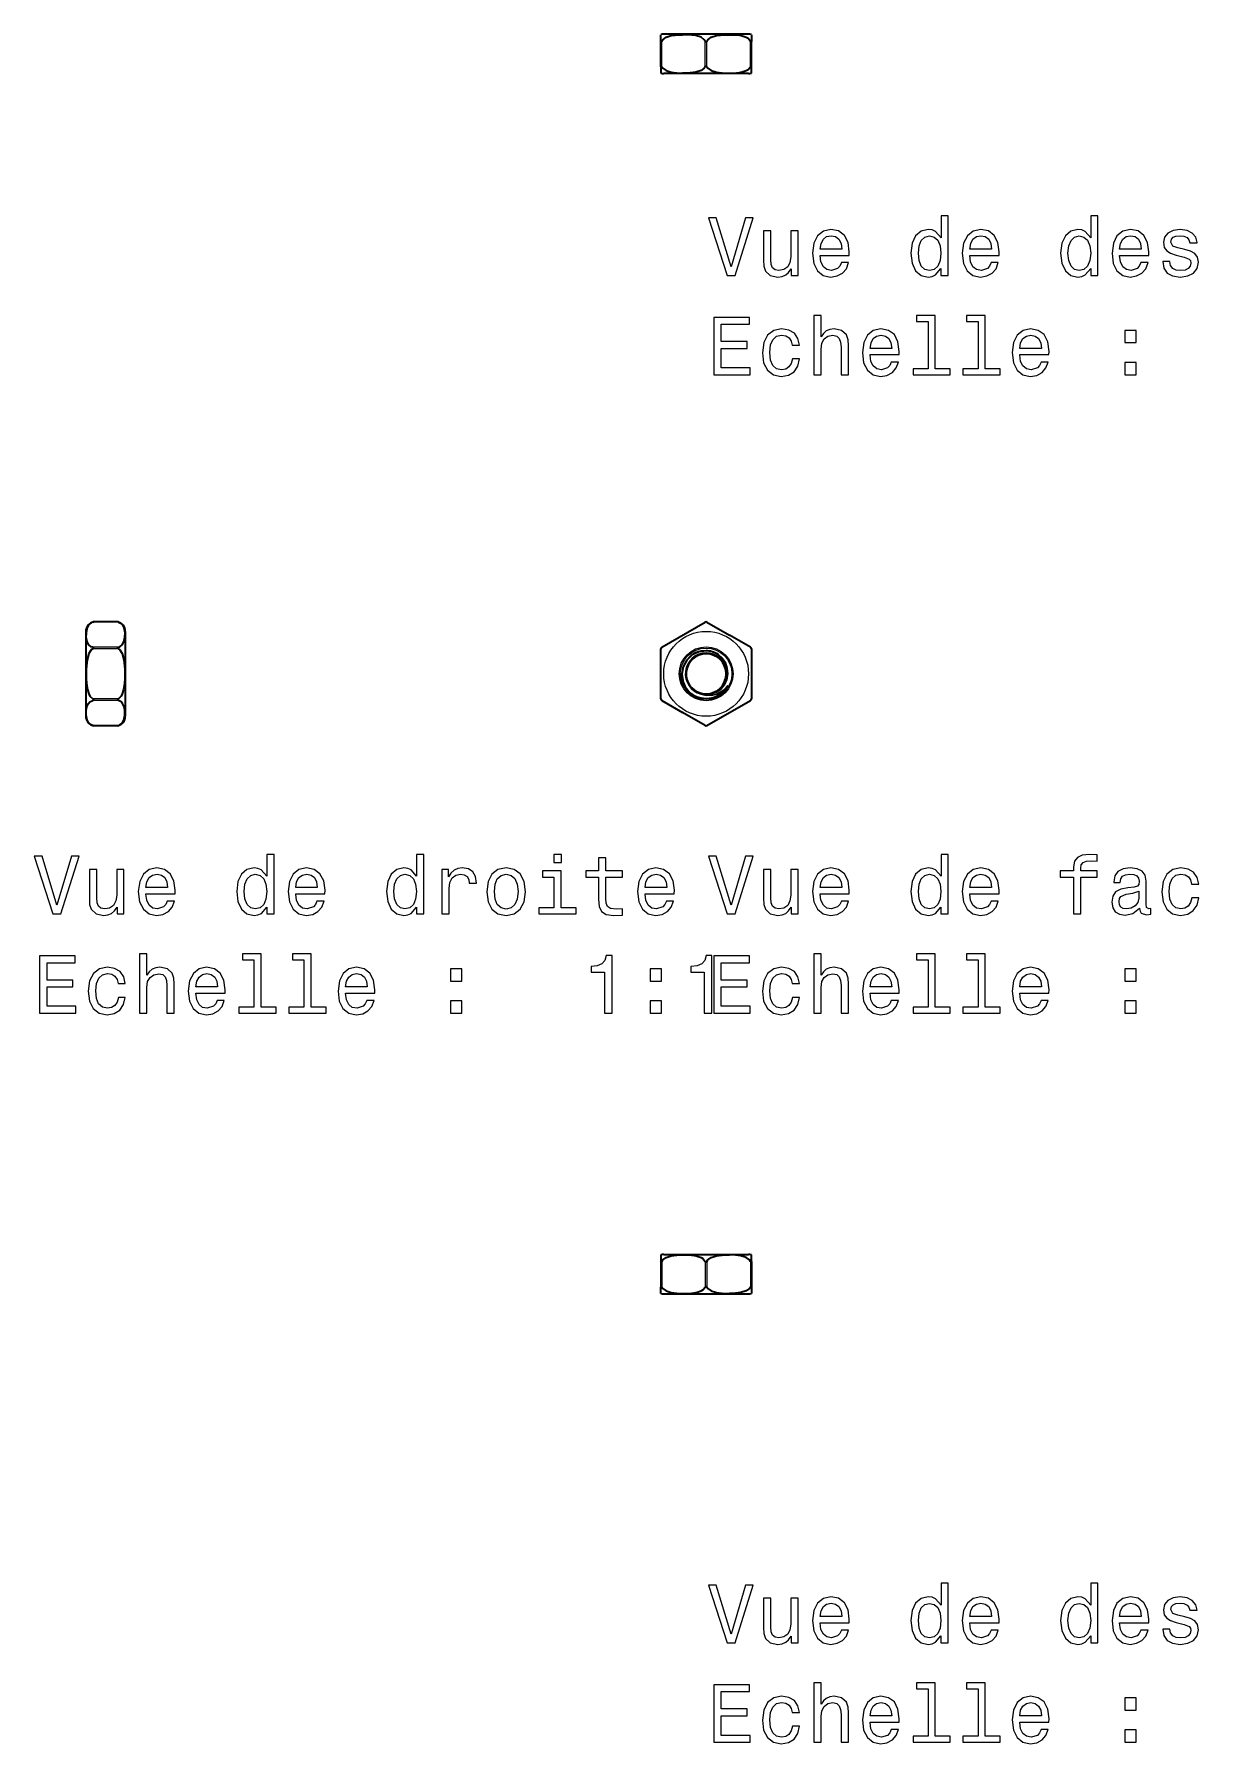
# Model space of a CAD drawing. Extents: x 554 to 708, y 355 to 461.
# Drawn here: x 553.6 to 624.5, y 355.4 to 459.4 of the extents above; entities that cross this region are included whole.
import ezdxf

# ---------------------------------------------------------------- set-up
doc = ezdxf.new("R2010")
doc.units = 0

msp = doc.modelspace()

# ---------------------------------------------------------------- linework, layer by layer
at = {"color": 7, "lineweight": 35, "ltscale": 0.009785}
for p, q in [((591.75, 459), (591.75, 459.39)), ((597.25, 459.39), (597.25, 459)), ((591.75, 457.44), (591.75, 457.05)), ((597.25, 457.05), (597.25, 457.44)), ((591.75, 385.14), (591.75, 384.75)), ((597.25, 384.75), (597.25, 385.14)), ((591.75, 382.8), (591.75, 383.19)), ((597.25, 383.19), (597.25, 382.8))]:
    msp.add_line(p, q, dxfattribs=at)
at = {"color": 7, "lineweight": 35, "ltscale": 0.039132}
for p, q in [((591.75, 457.44), (591.75, 459)), ((597.25, 457.44), (597.25, 459)), ((591.75, 384.75), (591.75, 383.19)), ((597.25, 384.75), (597.25, 383.19))]:
    msp.add_line(p, q, dxfattribs=at)
at = {"color": 7, "lineweight": 13, "ltscale": 0.039132}
for p, q in [((591.8, 457.44), (591.8, 459)), ((594.45, 457.44), (594.45, 459)), ((594.55, 457.44), (594.55, 459)), ((597.2, 457.44), (597.2, 459)), ((591.8, 384.75), (591.8, 383.19)), ((594.45, 384.75), (594.45, 383.19)), ((594.55, 384.75), (594.55, 383.19)), ((597.2, 384.75), (597.2, 383.19))]:
    msp.add_line(p, q, dxfattribs=at)
at = {"color": 7, "lineweight": 35, "ltscale": 0.030887}
for p, q in [((593.16, 459.42), (591.92, 459.42)), ((593.16, 457.02), (591.92, 457.02)), ((595.84, 385.17), (597.08, 385.17)), ((595.84, 382.77), (597.08, 382.77))]:
    msp.add_line(p, q, dxfattribs=at)
at = {"color": 7, "lineweight": 35, "ltscale": 0.097885}
for p, q in [((597.08, 459.42), (593.16, 459.42)), ((597.08, 457.02), (593.16, 457.02)), ((591.92, 385.17), (595.84, 385.17)), ((591.92, 382.77), (595.84, 382.77))]:
    msp.add_line(p, q, dxfattribs=at)
at = {"color": 7, "lineweight": 35, "ltscale": 0.001228}
for p, q in [((557.19, 423.65), (557.23, 423.66)), ((557.23, 417.34), (557.19, 417.35))]:
    msp.add_line(p, q, dxfattribs=at)
at = {"color": 7, "lineweight": 13, "ltscale": 0.039131}
for p, q in [((558.75, 423.65), (557.19, 423.65)), ((558.75, 422.12), (557.19, 422.12)), ((558.75, 422.03), (557.19, 422.03)), ((558.75, 418.97), (557.19, 418.97)), ((558.75, 418.88), (557.19, 418.88)), ((558.75, 417.35), (557.19, 417.35))]:
    msp.add_line(p, q, dxfattribs=at)
at = {"color": 7, "lineweight": 35, "ltscale": 0.036768}
for p, q in [((558.71, 423.66), (557.23, 423.66)), ((558.71, 417.34), (557.23, 417.34))]:
    msp.add_line(p, q, dxfattribs=at)
at = {"color": 7, "lineweight": 35, "ltscale": 0.001229}
for p, q in [((558.75, 423.65), (558.71, 423.66)), ((558.71, 417.34), (558.75, 417.35))]:
    msp.add_line(p, q, dxfattribs=at)
at = {"color": 7, "lineweight": 35, "ltscale": 0.076499}
for p, q in [((591.8, 422.12), (594.45, 423.65)), ((594.55, 417.35), (597.2, 418.88))]:
    msp.add_line(p, q, dxfattribs=at)
at = {"color": 7, "lineweight": 35, "ltscale": 0.039872}
for p, q in [((594.55, 423.65), (595.93, 422.85)), ((594.45, 417.35), (593.07, 418.15))]:
    msp.add_line(p, q, dxfattribs=at)
at = {"color": 7, "lineweight": 35, "ltscale": 0.009402}
for p, q in [((556.77, 423.08), (556.77, 422.7)), ((559.17, 423.08), (559.17, 422.7))]:
    msp.add_line(p, q, dxfattribs=at)
at = {"color": 7, "lineweight": 35, "ltscale": 0.11937}
for p, q in [((556.77, 422.7), (556.77, 417.92)), ((559.17, 422.7), (559.17, 417.92))]:
    msp.add_line(p, q, dxfattribs=at)
at = {"color": 7, "lineweight": 35, "ltscale": 0.036627}
for p, q in [((597.2, 422.12), (595.93, 422.85)), ((591.8, 418.88), (593.07, 418.15))]:
    msp.add_line(p, q, dxfattribs=at)
at = {"color": 7, "lineweight": 35, "ltscale": 0.076498}
for p, q in [((591.75, 418.97), (591.75, 422.03)), ((597.25, 422.03), (597.25, 418.97))]:
    msp.add_line(p, q, dxfattribs=at)
at = {"color": 7, "lineweight": 35, "ltscale": 0.000250245}
for p, q in [((594.5, 421.72), (594.49, 421.72)), ((594.5, 421.72), (594.49, 421.72)), ((594.5, 421.72), (594.49, 421.72)), ((594.49, 419.28), (594.5, 419.28))]:
    msp.add_line(p, q, dxfattribs=at)
at = {"color": 7, "lineweight": 13, "ltscale": 0.000735874}
msp.add_line((594.5, 421.89), (594.5, 421.92), dxfattribs=at)
at = {"color": 7, "lineweight": 13, "ltscale": 0.000260926}
msp.add_line((594.5, 421.77), (594.51, 421.77), dxfattribs=at)
at = {"color": 7, "lineweight": 13, "ltscale": 0.00053528}
msp.add_line((594.19, 419.29), (594.18, 419.27), dxfattribs=at)
at = {"color": 7, "lineweight": 13, "ltscale": 0.000736707}
msp.add_line((594.2, 419.32), (594.19, 419.29), dxfattribs=at)
at = {"color": 7, "lineweight": 35, "ltscale": 9.49515e-05}
msp.add_line((594.2, 419.32), (594.2, 419.32), dxfattribs=at)
at = {"color": 7, "lineweight": 13, "ltscale": 0.00030791}
msp.add_line((594.49, 419.28), (594.49, 419.27), dxfattribs=at)
at = {"color": 7, "lineweight": 35, "ltscale": 0.001909}
msp.add_line((595.78, 419.72), (595.82, 419.78), dxfattribs=at)
at = {"color": 7, "lineweight": 35}
for points in [[(591.75, 459), (591.76, 458.96), (591.77, 458.96), (591.8, 459)], [(591.8, 459), (591.86, 459.08), (592.06, 459.23), (592.38, 459.34), (592.88, 459.39), (593.07, 459.39)], [(594.45, 459), (594.39, 459.08), (594.19, 459.23), (593.87, 459.34), (593.37, 459.39), (593.07, 459.39)], [(594.45, 459), (594.5, 458.95), (594.55, 459)], [(594.55, 459), (594.61, 459.08), (594.81, 459.23), (595.13, 459.34), (595.63, 459.39), (596.17, 459.39), (596.52, 459.35), (596.7, 459.32), (596.94, 459.23), (597.05, 459.17), (597.2, 459)], [(597.25, 459), (597.24, 458.96), (597.23, 458.96), (597.2, 459)], [(591.75, 457.44), (591.76, 457.48), (591.77, 457.48), (591.8, 457.44)], [(591.8, 457.44), (591.86, 457.35), (592.06, 457.21), (592.38, 457.1), (592.88, 457.05), (593.07, 457.05)], [(594.45, 457.44), (594.39, 457.35), (594.19, 457.21), (593.87, 457.1), (593.37, 457.05), (593.07, 457.05)], [(594.45, 457.44), (594.5, 457.48), (594.55, 457.44)], [(594.55, 457.44), (594.61, 457.35), (594.81, 457.21), (595.13, 457.1), (595.63, 457.05), (596.17, 457.05), (596.52, 457.09), (596.7, 457.12), (596.94, 457.21), (597.05, 457.27), (597.2, 457.44)], [(597.25, 457.44), (597.24, 457.48), (597.23, 457.48), (597.2, 457.44)], [(557.19, 423.65), (557.1, 423.61), (556.96, 423.5), (556.85, 423.31), (556.8, 423.02), (556.8, 422.85)], [(558.75, 423.65), (558.84, 423.61), (558.98, 423.5), (559.09, 423.31), (559.14, 423.02), (559.14, 422.85)], [(557.19, 422.12), (557.1, 422.15), (556.96, 422.27), (556.85, 422.45), (556.8, 422.74), (556.8, 422.85)], [(558.75, 422.12), (558.84, 422.15), (558.98, 422.27), (559.09, 422.45), (559.14, 422.74), (559.14, 422.85)], [(557.19, 422.03), (557.1, 421.96), (556.96, 421.73), (556.85, 421.36), (556.8, 420.78), (556.8, 420.17), (556.84, 419.76), (556.87, 419.55), (556.96, 419.28), (557.02, 419.15), (557.19, 418.97)], [(557.19, 422.03), (557.22, 422.05), (557.23, 422.09), (557.19, 422.12)], [(558.75, 422.03), (558.72, 422.05), (558.71, 422.09), (558.75, 422.12)], [(558.75, 422.03), (558.84, 421.96), (558.98, 421.73), (559.09, 421.36), (559.14, 420.78), (559.14, 420.17), (559.1, 419.76), (559.07, 419.55), (558.98, 419.28), (558.92, 419.15), (558.75, 418.97)], [(594.5, 421.89), (594.06, 421.84), (593.65, 421.65), (593.32, 421.33), (593.11, 420.93), (593.03, 420.47), (593.1, 420), (593.22, 419.71)], [(594.5, 419.27), (594.92, 419.32), (595.3, 419.52), (595.6, 419.83), (595.78, 420.24), (595.81, 420.68), (595.69, 421.12), (595.42, 421.49), (595.21, 421.67)], [(557.19, 417.35), (557.1, 417.39), (556.96, 417.5), (556.85, 417.69), (556.8, 417.98), (556.8, 418.29), (556.84, 418.49), (556.93, 418.7), (557.02, 418.79), (557.19, 418.88)], [(557.19, 418.97), (557.22, 418.95), (557.23, 418.91), (557.19, 418.88)], [(558.75, 418.97), (558.72, 418.95), (558.71, 418.91), (558.75, 418.88)], [(558.75, 417.35), (558.84, 417.39), (558.98, 417.5), (559.09, 417.69), (559.14, 417.98), (559.14, 418.29), (559.1, 418.49), (559.01, 418.7), (558.92, 418.79), (558.75, 418.88)], [(591.8, 384.75), (591.86, 384.84), (592.06, 384.98), (592.38, 385.09), (592.88, 385.14), (593.42, 385.14), (593.77, 385.1), (593.95, 385.07), (594.19, 384.98), (594.3, 384.92), (594.45, 384.75)], [(594.55, 384.75), (594.61, 384.84), (594.81, 384.98), (595.13, 385.09), (595.63, 385.14), (595.93, 385.14)], [(597.2, 384.75), (597.14, 384.84), (596.94, 384.98), (596.62, 385.09), (596.12, 385.14), (595.93, 385.14)], [(591.8, 384.75), (591.77, 384.71), (591.76, 384.71), (591.75, 384.75)], [(594.55, 384.75), (594.5, 384.71), (594.45, 384.75)], [(597.25, 384.75), (597.24, 384.71), (597.23, 384.71), (597.2, 384.75)], [(591.8, 383.19), (591.77, 383.23), (591.76, 383.23), (591.75, 383.19)], [(591.8, 383.19), (591.86, 383.1), (592.06, 382.96), (592.38, 382.85), (592.88, 382.8), (593.42, 382.8), (593.77, 382.84), (593.95, 382.87), (594.19, 382.96), (594.3, 383.02), (594.45, 383.19)], [(594.55, 383.19), (594.5, 383.23), (594.45, 383.19)], [(594.55, 383.19), (594.61, 383.1), (594.81, 382.96), (595.13, 382.85), (595.63, 382.8), (595.93, 382.8)], [(597.2, 383.19), (597.14, 383.1), (596.94, 382.96), (596.62, 382.85), (596.12, 382.8), (595.93, 382.8)], [(597.25, 383.19), (597.24, 383.23), (597.23, 383.23), (597.2, 383.19)]]:
    msp.add_lwpolyline(points, dxfattribs=at)
at = {"color": 7, "lineweight": 13}
for points in [[(608.78, 445.16), (608.78, 444.74), (609.23, 444.74), (609.23, 448.36), (608.79, 448.36), (608.79, 447.03), (608.45, 447.42), (608.24, 447.51), (608.01, 447.54), (607.58, 447.44), (607.24, 447.16), (607.03, 446.71), (606.95, 446.1), (607.03, 445.48), (607.24, 445.03), (607.58, 444.74), (608.01, 444.64), (608.24, 444.68), (608.45, 444.77)], [(617.89, 445.16), (617.89, 444.74), (618.33, 444.74), (618.33, 448.36), (617.9, 448.36), (617.9, 447.03), (617.56, 447.42), (617.35, 447.51), (617.11, 447.54), (616.69, 447.44), (616.35, 447.16), (616.14, 446.71), (616.06, 446.1), (616.14, 445.48), (616.35, 445.03), (616.69, 444.74), (617.11, 444.64), (617.35, 444.68), (617.56, 444.77)], [(596.9, 448.24), (596.02, 445.26), (595.12, 448.24), (594.64, 448.24), (595.77, 444.74), (596.27, 444.74), (597.37, 448.24)], [(600.1, 447.45), (599.65, 447.45), (599.65, 445.88), (599.6, 445.52), (599.46, 445.26), (599.23, 445.1), (598.93, 445.05), (598.7, 445.09), (598.54, 445.21), (598.46, 445.41), (598.44, 445.71), (598.44, 447.45), (597.99, 447.45), (597.99, 445.67), (598.01, 445.31), (598.11, 445.01), (598.4, 444.74), (598.87, 444.64), (599.12, 444.68), (599.34, 444.77), (599.52, 444.92), (599.67, 445.15), (599.67, 444.74), (600.1, 444.74)], [(601.43, 445.96), (603.21, 445.96), (603.21, 446.17), (603.13, 446.75), (602.91, 447.18), (602.56, 447.45), (602.09, 447.54), (601.63, 447.44), (601.28, 447.16), (601.05, 446.7), (600.97, 446.1), (601.05, 445.47), (601.27, 445.02), (601.62, 444.74), (602.07, 444.64), (602.47, 444.71), (602.79, 444.88), (603.03, 445.15), (603.16, 445.52), (602.73, 445.52), (602.63, 445.31), (602.5, 445.16), (602.13, 445.04), (601.84, 445.1), (601.63, 445.27), (601.48, 445.56), (601.43, 445.95)], [(610.54, 445.96), (612.32, 445.96), (612.32, 446.17), (612.24, 446.75), (612.02, 447.18), (611.67, 447.45), (611.2, 447.54), (610.74, 447.44), (610.39, 447.16), (610.16, 446.7), (610.08, 446.1), (610.15, 445.47), (610.38, 445.02), (610.73, 444.74), (611.18, 444.64), (611.58, 444.71), (611.9, 444.88), (612.14, 445.15), (612.27, 445.52), (611.83, 445.52), (611.74, 445.31), (611.61, 445.16), (611.24, 445.04), (610.95, 445.1), (610.73, 445.27), (610.59, 445.56), (610.54, 445.95)], [(619.65, 445.96), (621.43, 445.96), (621.43, 446.17), (621.35, 446.75), (621.13, 447.18), (620.78, 447.45), (620.31, 447.54), (619.85, 447.44), (619.49, 447.16), (619.27, 446.7), (619.19, 446.1), (619.26, 445.47), (619.49, 445.02), (619.84, 444.74), (620.29, 444.64), (620.68, 444.71), (621.01, 444.88), (621.24, 445.15), (621.38, 445.52), (620.94, 445.52), (620.85, 445.31), (620.72, 445.16), (620.35, 445.04), (620.06, 445.1), (619.84, 445.27), (619.7, 445.56), (619.65, 445.95)], [(623.62, 446.32), (623.2, 446.42), (622.88, 446.53), (622.77, 446.77), (622.8, 446.94), (622.91, 447.06), (623.08, 447.13), (623.33, 447.16), (623.56, 447.13), (623.75, 447.04), (623.87, 446.91), (623.92, 446.73), (624.36, 446.73), (624.36, 446.74), (624.28, 447.06), (624.07, 447.32), (623.75, 447.48), (623.33, 447.54), (622.9, 447.48), (622.59, 447.32), (622.39, 447.07), (622.33, 446.76), (622.37, 446.45), (622.52, 446.24), (622.75, 446.09), (623.09, 445.98), (623.58, 445.86), (623.88, 445.74), (623.96, 445.64), (623.99, 445.48), (623.95, 445.3), (623.83, 445.16), (623.63, 445.07), (623.37, 445.04), (623.09, 445.07), (622.89, 445.17), (622.75, 445.34), (622.7, 445.58), (622.27, 445.58), (622.34, 445.18), (622.55, 444.88), (622.87, 444.71), (623.33, 444.64), (623.8, 444.71), (624.15, 444.88), (624.36, 445.17), (624.44, 445.54), (624.38, 445.85), (624.22, 446.07), (623.97, 446.21)], [(601.43, 446.34), (601.49, 446.69), (601.63, 446.94), (601.83, 447.1), (602.11, 447.15), (602.37, 447.1), (602.58, 446.94), (602.71, 446.69), (602.75, 446.34)], [(608.08, 447.14), (608.37, 447.07), (608.6, 446.88), (608.73, 446.55), (608.78, 446.1), (608.73, 445.64), (608.6, 445.31), (608.37, 445.11), (608.08, 445.04), (607.8, 445.11), (607.59, 445.31), (607.45, 445.64), (607.41, 446.1), (607.45, 446.54), (607.59, 446.87), (607.8, 447.07)], [(610.54, 446.34), (610.6, 446.69), (610.73, 446.94), (610.94, 447.1), (611.21, 447.15), (611.48, 447.1), (611.69, 446.94), (611.81, 446.69), (611.86, 446.34)], [(617.19, 447.14), (617.48, 447.07), (617.7, 446.88), (617.84, 446.55), (617.89, 446.1), (617.84, 445.64), (617.7, 445.31), (617.48, 445.11), (617.19, 445.04), (616.91, 445.11), (616.7, 445.31), (616.56, 445.64), (616.51, 446.1), (616.56, 446.54), (616.7, 446.87), (616.91, 447.07)], [(619.65, 446.34), (619.71, 446.69), (619.84, 446.94), (620.05, 447.1), (620.32, 447.15), (620.59, 447.1), (620.8, 446.94), (620.92, 446.69), (620.97, 446.34)], [(594.96, 438.69), (597.18, 438.69), (597.18, 439.12), (595.42, 439.12), (595.42, 440.3), (596.99, 440.3), (596.99, 440.72), (595.42, 440.72), (595.42, 441.77), (597.14, 441.77), (597.14, 442.19), (594.96, 442.19)], [(601.05, 438.69), (601.49, 438.69), (601.49, 440.25), (601.54, 440.61), (601.68, 440.88), (601.91, 441.04), (602.21, 441.1), (602.45, 441.05), (602.6, 440.91), (602.68, 440.68), (602.71, 440.38), (602.71, 438.69), (603.15, 438.69), (603.15, 440.47), (603.13, 440.83), (603.04, 441.13), (602.74, 441.4), (602.28, 441.5), (602.02, 441.46), (601.81, 441.36), (601.63, 441.21), (601.49, 441.01), (601.49, 442.31), (601.05, 442.31)], [(608, 441.94), (608, 439.06), (607.09, 439.06), (607.09, 438.69), (609.35, 438.69), (609.35, 439.06), (608.44, 439.06), (608.44, 442.31), (607.3, 442.31), (607.3, 441.94)], [(611.04, 441.94), (611.04, 439.06), (610.12, 439.06), (610.12, 438.69), (612.39, 438.69), (612.39, 439.06), (611.48, 439.06), (611.48, 442.31), (610.34, 442.31), (610.34, 441.94)], [(599.73, 440.5), (600.17, 440.5), (600.08, 440.91), (599.87, 441.22), (599.53, 441.42), (599.09, 441.5), (598.61, 441.39), (598.24, 441.11), (598.01, 440.65), (597.92, 440.04), (598, 439.43), (598.23, 438.97), (598.59, 438.69), (599.07, 438.6), (599.51, 438.67), (599.85, 438.88), (600.08, 439.22), (600.18, 439.66), (599.76, 439.66), (599.68, 439.38), (599.54, 439.17), (599.34, 439.03), (599.09, 438.99), (598.78, 439.06), (598.56, 439.26), (598.42, 439.59), (598.38, 440.05), (598.42, 440.51), (598.56, 440.83), (598.79, 441.04), (599.09, 441.11), (599.35, 441.06), (599.55, 440.95), (599.68, 440.75)], [(604.47, 439.92), (606.25, 439.92), (606.25, 440.12), (606.17, 440.7), (605.95, 441.14), (605.6, 441.4), (605.13, 441.5), (604.67, 441.39), (604.31, 441.11), (604.09, 440.65), (604.01, 440.05), (604.08, 439.43), (604.31, 438.97), (604.66, 438.69), (605.11, 438.6), (605.5, 438.66), (605.83, 438.83), (606.06, 439.11), (606.2, 439.47), (605.76, 439.47), (605.67, 439.27), (605.54, 439.12), (605.17, 438.99), (604.88, 439.05), (604.66, 439.23), (604.52, 439.51), (604.47, 439.9)], [(604.47, 440.29), (604.53, 440.64), (604.66, 440.9), (604.87, 441.05), (605.14, 441.11), (605.41, 441.05), (605.62, 440.9), (605.74, 440.64), (605.79, 440.29)], [(613.58, 439.92), (615.35, 439.92), (615.36, 440.12), (615.28, 440.7), (615.06, 441.14), (614.7, 441.4), (614.23, 441.5), (613.78, 441.39), (613.42, 441.11), (613.2, 440.65), (613.11, 440.05), (613.19, 439.43), (613.42, 438.97), (613.77, 438.69), (614.22, 438.6), (614.61, 438.66), (614.94, 438.83), (615.17, 439.11), (615.31, 439.47), (614.87, 439.47), (614.78, 439.27), (614.65, 439.12), (614.27, 438.99), (613.99, 439.05), (613.77, 439.23), (613.63, 439.51), (613.58, 439.9)], [(613.58, 440.29), (613.63, 440.64), (613.77, 440.9), (613.98, 441.05), (614.25, 441.11), (614.52, 441.05), (614.72, 440.9), (614.85, 440.64), (614.89, 440.29)], [(619.96, 440.65), (620.65, 440.65), (620.65, 441.4), (619.96, 441.4)], [(619.96, 438.69), (620.65, 438.69), (620.65, 439.44), (619.96, 439.44)], [(555.89, 409.4), (555.01, 406.42), (554.11, 409.4), (553.63, 409.4), (554.76, 405.89), (555.26, 405.89), (556.37, 409.4)], [(567.78, 406.31), (567.78, 405.89), (568.22, 405.89), (568.22, 409.51), (567.78, 409.51), (567.78, 408.19), (567.44, 408.57), (567.24, 408.66), (567, 408.7), (566.57, 408.6), (566.24, 408.31), (566.02, 407.86), (565.95, 407.25), (566.02, 406.64), (566.24, 406.18), (566.57, 405.89), (567, 405.8), (567.24, 405.83), (567.45, 405.92)], [(576.88, 406.31), (576.88, 405.89), (577.33, 405.89), (577.33, 409.51), (576.89, 409.51), (576.89, 408.19), (576.55, 408.57), (576.35, 408.66), (576.11, 408.7), (575.68, 408.6), (575.35, 408.31), (575.13, 407.86), (575.05, 407.25), (575.13, 406.64), (575.35, 406.18), (575.68, 405.89), (576.11, 405.8), (576.35, 405.83), (576.56, 405.92)], [(585.7, 409.51), (585.23, 409.51), (585.23, 409.01), (585.7, 409.01)], [(587.96, 408.13), (587.96, 406.78), (587.99, 406.34), (588.13, 406.03), (588.41, 405.86), (588.89, 405.8), (589.42, 405.82), (589.42, 406.21), (589.03, 406.18), (588.69, 406.22), (588.5, 406.34), (588.42, 406.55), (588.4, 406.85), (588.4, 408.13), (589.42, 408.13), (589.42, 408.51), (588.4, 408.51), (588.4, 409.3), (587.96, 409.3), (587.96, 408.51), (587.19, 408.51), (587.19, 408.13)], [(596.9, 409.4), (596.02, 406.42), (595.12, 409.4), (594.64, 409.4), (595.77, 405.89), (596.27, 405.89), (597.37, 409.4)], [(608.78, 406.31), (608.78, 405.89), (609.23, 405.89), (609.23, 409.51), (608.79, 409.51), (608.79, 408.19), (608.45, 408.57), (608.24, 408.66), (608.01, 408.7), (607.58, 408.6), (607.24, 408.31), (607.03, 407.86), (606.95, 407.25), (607.03, 406.64), (607.24, 406.18), (607.58, 405.89), (608.01, 405.8), (608.24, 405.83), (608.45, 405.92)], [(616.84, 408.13), (616.84, 405.89), (617.29, 405.89), (617.29, 408.13), (618.29, 408.13), (618.29, 408.51), (617.29, 408.51), (617.29, 408.68), (617.32, 408.88), (617.44, 409.02), (617.63, 409.1), (617.92, 409.13), (618.29, 409.11), (618.29, 409.49), (617.81, 409.51), (617.38, 409.47), (617.08, 409.33), (616.9, 409.1), (616.84, 408.76), (616.84, 408.51), (616.03, 408.51), (616.03, 408.13)], [(559.09, 408.6), (558.65, 408.6), (558.65, 407.04), (558.6, 406.68), (558.45, 406.41), (558.22, 406.25), (557.93, 406.2), (557.69, 406.24), (557.54, 406.36), (557.45, 406.57), (557.43, 406.86), (557.43, 408.6), (556.99, 408.6), (556.99, 406.82), (557, 406.46), (557.1, 406.17), (557.39, 405.89), (557.86, 405.8), (558.11, 405.83), (558.33, 405.92), (558.52, 406.08), (558.67, 406.31), (558.67, 405.89), (559.09, 405.89)], [(560.43, 407.12), (562.2, 407.12), (562.21, 407.33), (562.13, 407.91), (561.91, 408.34), (561.55, 408.6), (561.08, 408.7), (560.63, 408.6), (560.27, 408.31), (560.05, 407.86), (559.96, 407.25), (560.04, 406.63), (560.27, 406.18), (560.62, 405.89), (561.07, 405.8), (561.46, 405.86), (561.79, 406.03), (562.02, 406.31), (562.16, 406.67), (561.72, 406.67), (561.63, 406.47), (561.5, 406.32), (561.12, 406.2), (560.84, 406.25), (560.62, 406.43), (560.48, 406.72), (560.43, 407.1)], [(560.43, 407.49), (560.48, 407.84), (560.62, 408.1), (560.83, 408.25), (561.1, 408.31), (561.37, 408.25), (561.57, 408.1), (561.7, 407.84), (561.74, 407.49)], [(567.08, 408.3), (567.37, 408.23), (567.59, 408.03), (567.72, 407.7), (567.77, 407.25), (567.72, 406.79), (567.59, 406.46), (567.37, 406.26), (567.08, 406.2), (566.8, 406.26), (566.59, 406.46), (566.45, 406.8), (566.4, 407.25), (566.45, 407.7), (566.59, 408.03), (566.8, 408.23)], [(569.54, 407.12), (571.31, 407.12), (571.32, 407.33), (571.24, 407.91), (571.01, 408.34), (570.66, 408.6), (570.19, 408.7), (569.73, 408.6), (569.38, 408.31), (569.15, 407.86), (569.07, 407.25), (569.15, 406.63), (569.38, 406.18), (569.72, 405.89), (570.18, 405.8), (570.57, 405.86), (570.89, 406.03), (571.13, 406.31), (571.27, 406.67), (570.83, 406.67), (570.74, 406.47), (570.61, 406.32), (570.23, 406.2), (569.95, 406.25), (569.73, 406.43), (569.59, 406.72), (569.54, 407.1)], [(569.54, 407.49), (569.59, 407.84), (569.73, 408.1), (569.94, 408.25), (570.21, 408.31), (570.47, 408.25), (570.68, 408.1), (570.81, 407.84), (570.85, 407.49)], [(576.18, 408.3), (576.48, 408.23), (576.7, 408.03), (576.83, 407.7), (576.88, 407.25), (576.83, 406.79), (576.7, 406.46), (576.48, 406.26), (576.18, 406.2), (575.91, 406.26), (575.69, 406.46), (575.55, 406.8), (575.51, 407.25), (575.55, 407.7), (575.69, 408.03), (575.91, 408.23)], [(578.42, 405.89), (578.87, 405.89), (578.87, 407.44), (578.91, 407.81), (579.05, 408.08), (579.27, 408.24), (579.57, 408.3), (579.79, 408.26), (579.96, 408.16), (580.06, 407.99), (580.09, 407.76), (580.54, 407.76), (580.48, 408.17), (580.31, 408.46), (580.04, 408.64), (579.66, 408.7), (579.4, 408.66), (579.18, 408.56), (578.98, 408.38), (578.83, 408.15), (578.83, 408.6), (578.42, 408.6)], [(581.16, 407.24), (581.24, 406.63), (581.47, 406.18), (581.84, 405.89), (582.34, 405.8), (582.83, 405.89), (583.19, 406.17), (583.43, 406.62), (583.51, 407.24), (583.43, 407.86), (583.19, 408.32), (582.83, 408.6), (582.34, 408.7), (581.84, 408.6), (581.47, 408.31), (581.24, 407.86)], [(581.62, 407.25), (581.66, 407.7), (581.8, 408.03), (582.03, 408.23), (582.34, 408.3), (582.64, 408.23), (582.87, 408.04), (583.01, 407.7), (583.06, 407.25), (583.01, 406.79), (582.87, 406.46), (582.64, 406.26), (582.34, 406.19), (582.03, 406.26), (581.8, 406.46), (581.66, 406.79)], [(585.69, 406.27), (585.69, 408.51), (584.55, 408.51), (584.55, 408.13), (585.24, 408.13), (585.24, 406.27), (584.33, 406.27), (584.33, 405.89), (586.6, 405.89), (586.6, 406.27)], [(590.79, 407.12), (592.56, 407.12), (592.57, 407.33), (592.49, 407.91), (592.27, 408.34), (591.91, 408.6), (591.44, 408.7), (590.99, 408.6), (590.63, 408.31), (590.41, 407.86), (590.32, 407.25), (590.4, 406.63), (590.63, 406.18), (590.98, 405.89), (591.43, 405.8), (591.82, 405.86), (592.15, 406.03), (592.38, 406.31), (592.52, 406.67), (592.08, 406.67), (591.99, 406.47), (591.86, 406.32), (591.48, 406.2), (591.2, 406.25), (590.98, 406.43), (590.84, 406.72), (590.79, 407.1)], [(590.79, 407.49), (590.84, 407.84), (590.98, 408.1), (591.19, 408.25), (591.46, 408.31), (591.73, 408.25), (591.93, 408.1), (592.06, 407.84), (592.11, 407.49)], [(600.1, 408.6), (599.65, 408.6), (599.65, 407.04), (599.6, 406.68), (599.46, 406.41), (599.23, 406.25), (598.93, 406.2), (598.7, 406.24), (598.54, 406.36), (598.46, 406.57), (598.44, 406.86), (598.44, 408.6), (597.99, 408.6), (597.99, 406.82), (598.01, 406.46), (598.11, 406.17), (598.4, 405.89), (598.87, 405.8), (599.12, 405.83), (599.34, 405.92), (599.52, 406.08), (599.67, 406.31), (599.67, 405.89), (600.1, 405.89)], [(601.43, 407.12), (603.21, 407.12), (603.21, 407.33), (603.13, 407.91), (602.91, 408.34), (602.56, 408.6), (602.09, 408.7), (601.63, 408.6), (601.28, 408.31), (601.05, 407.86), (600.97, 407.25), (601.05, 406.63), (601.27, 406.18), (601.62, 405.89), (602.07, 405.8), (602.47, 405.86), (602.79, 406.03), (603.03, 406.31), (603.16, 406.67), (602.73, 406.67), (602.63, 406.47), (602.5, 406.32), (602.13, 406.2), (601.84, 406.25), (601.63, 406.43), (601.48, 406.72), (601.43, 407.1)], [(601.43, 407.49), (601.49, 407.84), (601.63, 408.1), (601.83, 408.25), (602.11, 408.31), (602.37, 408.25), (602.58, 408.1), (602.71, 407.84), (602.75, 407.49)], [(608.08, 408.3), (608.37, 408.23), (608.6, 408.03), (608.73, 407.7), (608.78, 407.25), (608.73, 406.79), (608.6, 406.46), (608.37, 406.26), (608.08, 406.2), (607.8, 406.26), (607.59, 406.46), (607.45, 406.8), (607.41, 407.25), (607.45, 407.7), (607.59, 408.03), (607.8, 408.23)], [(610.54, 407.12), (612.32, 407.12), (612.32, 407.33), (612.24, 407.91), (612.02, 408.34), (611.67, 408.6), (611.2, 408.7), (610.74, 408.6), (610.39, 408.31), (610.16, 407.86), (610.08, 407.25), (610.15, 406.63), (610.38, 406.18), (610.73, 405.89), (611.18, 405.8), (611.58, 405.86), (611.9, 406.03), (612.14, 406.31), (612.27, 406.67), (611.83, 406.67), (611.74, 406.47), (611.61, 406.32), (611.24, 406.2), (610.95, 406.25), (610.73, 406.43), (610.59, 406.72), (610.54, 407.1)], [(610.54, 407.49), (610.6, 407.84), (610.73, 408.1), (610.94, 408.25), (611.21, 408.31), (611.48, 408.25), (611.69, 408.1), (611.81, 407.84), (611.86, 407.49)], [(620.87, 406.25), (620.87, 406.23), (620.9, 406.06), (620.97, 405.94), (621.29, 405.84), (621.54, 405.88), (621.54, 406.23), (621.43, 406.21), (621.29, 406.28), (621.26, 406.48), (621.26, 407.88), (621.2, 408.24), (621.03, 408.49), (620.72, 408.64), (620.29, 408.7), (619.86, 408.64), (619.55, 408.47), (619.35, 408.2), (619.29, 407.85), (619.29, 407.81), (619.69, 407.81), (619.72, 408.03), (619.83, 408.18), (620.01, 408.27), (620.27, 408.3), (620.52, 408.28), (620.69, 408.2), (620.8, 408.07), (620.84, 407.89), (620.82, 407.68), (620.73, 407.57), (620.53, 407.52), (620.15, 407.48), (619.72, 407.39), (619.41, 407.23), (619.23, 406.98), (619.18, 406.6), (619.23, 406.27), (619.38, 406.02), (619.64, 405.87), (619.98, 405.81), (620.45, 405.92)], [(624.02, 407.7), (624.46, 407.7), (624.37, 408.11), (624.15, 408.43), (623.82, 408.62), (623.38, 408.7), (622.89, 408.6), (622.53, 408.31), (622.29, 407.86), (622.21, 407.24), (622.29, 406.63), (622.52, 406.18), (622.87, 405.89), (623.36, 405.8), (623.8, 405.87), (624.13, 406.09), (624.37, 406.42), (624.47, 406.86), (624.04, 406.86), (623.97, 406.58), (623.83, 406.37), (623.62, 406.24), (623.38, 406.2), (623.07, 406.26), (622.85, 406.46), (622.71, 406.79), (622.67, 407.26), (622.71, 407.71), (622.85, 408.04), (623.08, 408.24), (623.38, 408.31), (623.64, 408.26), (623.84, 408.15), (623.97, 407.96)], [(620.82, 406.84), (620.76, 406.58), (620.6, 406.38), (620.36, 406.25), (620.06, 406.2), (619.87, 406.23), (619.73, 406.31), (619.65, 406.45), (619.62, 406.64), (619.64, 406.82), (619.72, 406.95), (620.04, 407.09), (620.45, 407.15), (620.82, 407.27)], [(553.95, 399.85), (556.17, 399.85), (556.17, 400.27), (554.42, 400.27), (554.42, 401.46), (555.98, 401.46), (555.98, 401.87), (554.42, 401.87), (554.42, 402.92), (556.13, 402.92), (556.13, 403.35), (553.95, 403.35)], [(558.73, 401.66), (559.17, 401.66), (559.08, 402.06), (558.86, 402.38), (558.52, 402.57), (558.08, 402.65), (557.6, 402.55), (557.23, 402.27), (557, 401.81), (556.92, 401.19), (556.99, 400.58), (557.22, 400.13), (557.58, 399.85), (558.07, 399.75), (558.5, 399.83), (558.84, 400.04), (559.07, 400.37), (559.17, 400.81), (558.75, 400.81), (558.67, 400.53), (558.53, 400.32), (558.33, 400.19), (558.08, 400.15), (557.78, 400.21), (557.55, 400.42), (557.42, 400.74), (557.37, 401.21), (557.42, 401.66), (557.56, 401.99), (557.79, 402.19), (558.08, 402.26), (558.35, 402.22), (558.54, 402.1), (558.67, 401.91)], [(560.04, 399.85), (560.48, 399.85), (560.48, 401.41), (560.53, 401.77), (560.68, 402.03), (560.9, 402.19), (561.21, 402.25), (561.45, 402.2), (561.6, 402.07), (561.67, 401.84), (561.7, 401.54), (561.7, 399.85), (562.14, 399.85), (562.14, 401.63), (562.12, 401.98), (562.03, 402.28), (561.73, 402.55), (561.27, 402.65), (561.02, 402.62), (560.8, 402.52), (560.62, 402.37), (560.48, 402.16), (560.48, 403.47), (560.04, 403.47)], [(563.46, 401.07), (565.24, 401.07), (565.24, 401.28), (565.16, 401.86), (564.94, 402.29), (564.59, 402.55), (564.12, 402.65), (563.66, 402.55), (563.31, 402.27), (563.08, 401.81), (563, 401.2), (563.08, 400.58), (563.3, 400.13), (563.65, 399.85), (564.11, 399.75), (564.5, 399.82), (564.82, 399.99), (565.06, 400.26), (565.19, 400.62), (564.76, 400.62), (564.67, 400.42), (564.53, 400.27), (564.16, 400.15), (563.87, 400.2), (563.66, 400.38), (563.52, 400.67), (563.46, 401.06)], [(566.99, 403.09), (566.99, 400.22), (566.08, 400.22), (566.08, 399.85), (568.35, 399.85), (568.35, 400.22), (567.44, 400.22), (567.44, 403.47), (566.3, 403.47), (566.3, 403.09)], [(570.03, 403.09), (570.03, 400.22), (569.12, 400.22), (569.12, 399.85), (571.38, 399.85), (571.38, 400.22), (570.47, 400.22), (570.47, 403.47), (569.34, 403.47), (569.34, 403.09)], [(572.57, 401.07), (574.35, 401.07), (574.35, 401.28), (574.27, 401.86), (574.05, 402.29), (573.7, 402.55), (573.23, 402.65), (572.77, 402.55), (572.42, 402.27), (572.19, 401.81), (572.11, 401.2), (572.18, 400.58), (572.41, 400.13), (572.76, 399.85), (573.21, 399.75), (573.61, 399.82), (573.93, 399.99), (574.17, 400.26), (574.3, 400.62), (573.86, 400.62), (573.77, 400.42), (573.64, 400.27), (573.27, 400.15), (572.98, 400.2), (572.76, 400.38), (572.62, 400.67), (572.57, 401.06)], [(588.32, 399.85), (588.78, 399.85), (588.78, 403.37), (588.43, 403.37), (588.34, 403.06), (588.16, 402.86), (587.88, 402.74), (587.5, 402.7), (587.5, 402.34), (588.32, 402.34)], [(594.39, 399.85), (594.85, 399.85), (594.85, 403.37), (594.51, 403.37), (594.42, 403.06), (594.23, 402.86), (593.96, 402.74), (593.57, 402.7), (593.57, 402.34), (594.39, 402.34)], [(594.96, 399.85), (597.18, 399.85), (597.18, 400.27), (595.42, 400.27), (595.42, 401.46), (596.99, 401.46), (596.99, 401.87), (595.42, 401.87), (595.42, 402.92), (597.14, 402.92), (597.14, 403.35), (594.96, 403.35)], [(599.73, 401.66), (600.17, 401.66), (600.08, 402.06), (599.87, 402.38), (599.53, 402.57), (599.09, 402.65), (598.61, 402.55), (598.24, 402.27), (598.01, 401.81), (597.92, 401.19), (598, 400.58), (598.23, 400.13), (598.59, 399.85), (599.07, 399.75), (599.51, 399.83), (599.85, 400.04), (600.08, 400.37), (600.18, 400.81), (599.76, 400.81), (599.68, 400.53), (599.54, 400.32), (599.34, 400.19), (599.09, 400.15), (598.78, 400.21), (598.56, 400.42), (598.42, 400.74), (598.38, 401.21), (598.42, 401.66), (598.56, 401.99), (598.79, 402.19), (599.09, 402.26), (599.35, 402.22), (599.55, 402.1), (599.68, 401.91)], [(601.05, 399.85), (601.49, 399.85), (601.49, 401.41), (601.54, 401.77), (601.68, 402.03), (601.91, 402.19), (602.21, 402.25), (602.45, 402.2), (602.6, 402.07), (602.68, 401.84), (602.71, 401.54), (602.71, 399.85), (603.15, 399.85), (603.15, 401.63), (603.13, 401.98), (603.04, 402.28), (602.74, 402.55), (602.28, 402.65), (602.02, 402.62), (601.81, 402.52), (601.63, 402.37), (601.49, 402.16), (601.49, 403.47), (601.05, 403.47)], [(604.47, 401.07), (606.25, 401.07), (606.25, 401.28), (606.17, 401.86), (605.95, 402.29), (605.6, 402.55), (605.13, 402.65), (604.67, 402.55), (604.31, 402.27), (604.09, 401.81), (604.01, 401.2), (604.08, 400.58), (604.31, 400.13), (604.66, 399.85), (605.11, 399.75), (605.5, 399.82), (605.83, 399.99), (606.06, 400.26), (606.2, 400.62), (605.76, 400.62), (605.67, 400.42), (605.54, 400.27), (605.17, 400.15), (604.88, 400.2), (604.66, 400.38), (604.52, 400.67), (604.47, 401.06)], [(608, 403.09), (608, 400.22), (607.09, 400.22), (607.09, 399.85), (609.35, 399.85), (609.35, 400.22), (608.44, 400.22), (608.44, 403.47), (607.3, 403.47), (607.3, 403.09)], [(611.04, 403.09), (611.04, 400.22), (610.12, 400.22), (610.12, 399.85), (612.39, 399.85), (612.39, 400.22), (611.48, 400.22), (611.48, 403.47), (610.34, 403.47), (610.34, 403.09)], [(613.58, 401.07), (615.35, 401.07), (615.36, 401.28), (615.28, 401.86), (615.06, 402.29), (614.7, 402.55), (614.23, 402.65), (613.78, 402.55), (613.42, 402.27), (613.2, 401.81), (613.11, 401.2), (613.19, 400.58), (613.42, 400.13), (613.77, 399.85), (614.22, 399.75), (614.61, 399.82), (614.94, 399.99), (615.17, 400.26), (615.31, 400.62), (614.87, 400.62), (614.78, 400.42), (614.65, 400.27), (614.27, 400.15), (613.99, 400.2), (613.77, 400.38), (613.63, 400.67), (613.58, 401.06)], [(563.46, 401.45), (563.52, 401.79), (563.66, 402.05), (563.86, 402.21), (564.14, 402.26), (564.4, 402.21), (564.61, 402.05), (564.74, 401.79), (564.78, 401.45)], [(572.57, 401.45), (572.63, 401.79), (572.76, 402.05), (572.97, 402.21), (573.24, 402.26), (573.51, 402.21), (573.72, 402.05), (573.84, 401.79), (573.89, 401.45)], [(578.95, 401.8), (579.65, 401.8), (579.65, 402.55), (578.95, 402.55)], [(591.1, 401.8), (591.79, 401.8), (591.79, 402.55), (591.1, 402.55)], [(604.47, 401.45), (604.53, 401.79), (604.66, 402.05), (604.87, 402.21), (605.14, 402.26), (605.41, 402.21), (605.62, 402.05), (605.74, 401.79), (605.79, 401.45)], [(613.58, 401.45), (613.63, 401.79), (613.77, 402.05), (613.98, 402.21), (614.25, 402.26), (614.52, 402.21), (614.72, 402.05), (614.85, 401.79), (614.89, 401.45)], [(619.96, 401.8), (620.65, 401.8), (620.65, 402.55), (619.96, 402.55)], [(578.95, 399.85), (579.65, 399.85), (579.65, 400.6), (578.95, 400.6)], [(591.1, 399.85), (591.79, 399.85), (591.79, 400.6), (591.1, 400.6)], [(619.96, 399.85), (620.65, 399.85), (620.65, 400.6), (619.96, 400.6)], [(608.78, 361.96), (608.78, 361.54), (609.23, 361.54), (609.23, 365.16), (608.79, 365.16), (608.79, 363.83), (608.45, 364.22), (608.24, 364.31), (608.01, 364.34), (607.58, 364.24), (607.24, 363.96), (607.03, 363.5), (606.95, 362.89), (607.03, 362.28), (607.24, 361.83), (607.58, 361.54), (608.01, 361.44), (608.24, 361.48), (608.45, 361.57)], [(617.89, 361.96), (617.89, 361.54), (618.33, 361.54), (618.33, 365.16), (617.9, 365.16), (617.9, 363.83), (617.56, 364.22), (617.35, 364.31), (617.11, 364.34), (616.69, 364.24), (616.35, 363.96), (616.14, 363.5), (616.06, 362.89), (616.14, 362.28), (616.35, 361.83), (616.69, 361.54), (617.11, 361.44), (617.35, 361.48), (617.56, 361.57)], [(596.9, 365.04), (596.02, 362.06), (595.12, 365.04), (594.64, 365.04), (595.77, 361.54), (596.27, 361.54), (597.37, 365.04)], [(600.1, 364.25), (599.65, 364.25), (599.65, 362.68), (599.6, 362.32), (599.46, 362.06), (599.23, 361.9), (598.93, 361.85), (598.7, 361.89), (598.54, 362.01), (598.46, 362.21), (598.44, 362.51), (598.44, 364.25), (597.99, 364.25), (597.99, 362.47), (598.01, 362.11), (598.11, 361.81), (598.4, 361.54), (598.87, 361.44), (599.12, 361.48), (599.34, 361.57), (599.52, 361.72), (599.67, 361.95), (599.67, 361.54), (600.1, 361.54)], [(601.43, 362.76), (603.21, 362.76), (603.21, 362.97), (603.13, 363.55), (602.91, 363.98), (602.56, 364.25), (602.09, 364.34), (601.63, 364.24), (601.28, 363.96), (601.05, 363.5), (600.97, 362.89), (601.05, 362.27), (601.27, 361.82), (601.62, 361.54), (602.07, 361.44), (602.47, 361.51), (602.79, 361.68), (603.03, 361.95), (603.16, 362.31), (602.73, 362.31), (602.63, 362.11), (602.5, 361.96), (602.13, 361.84), (601.84, 361.9), (601.63, 362.07), (601.48, 362.36), (601.43, 362.75)], [(610.54, 362.76), (612.32, 362.76), (612.32, 362.97), (612.24, 363.55), (612.02, 363.98), (611.67, 364.25), (611.2, 364.34), (610.74, 364.24), (610.39, 363.96), (610.16, 363.5), (610.08, 362.89), (610.15, 362.27), (610.38, 361.82), (610.73, 361.54), (611.18, 361.44), (611.58, 361.51), (611.9, 361.68), (612.14, 361.95), (612.27, 362.31), (611.83, 362.31), (611.74, 362.11), (611.61, 361.96), (611.24, 361.84), (610.95, 361.9), (610.73, 362.07), (610.59, 362.36), (610.54, 362.75)], [(619.65, 362.76), (621.43, 362.76), (621.43, 362.97), (621.35, 363.55), (621.13, 363.98), (620.78, 364.25), (620.31, 364.34), (619.85, 364.24), (619.49, 363.96), (619.27, 363.5), (619.19, 362.89), (619.26, 362.27), (619.49, 361.82), (619.84, 361.54), (620.29, 361.44), (620.68, 361.51), (621.01, 361.68), (621.24, 361.95), (621.38, 362.31), (620.94, 362.31), (620.85, 362.11), (620.72, 361.96), (620.35, 361.84), (620.06, 361.9), (619.84, 362.07), (619.7, 362.36), (619.65, 362.75)], [(623.62, 363.12), (623.2, 363.22), (622.88, 363.33), (622.77, 363.57), (622.8, 363.74), (622.91, 363.86), (623.08, 363.93), (623.33, 363.96), (623.56, 363.93), (623.75, 363.84), (623.87, 363.71), (623.92, 363.52), (624.36, 363.52), (624.36, 363.53), (624.28, 363.86), (624.07, 364.12), (623.75, 364.28), (623.33, 364.34), (622.9, 364.28), (622.59, 364.11), (622.39, 363.87), (622.33, 363.55), (622.37, 363.25), (622.52, 363.04), (622.75, 362.89), (623.09, 362.78), (623.58, 362.66), (623.88, 362.54), (623.96, 362.44), (623.99, 362.28), (623.95, 362.1), (623.83, 361.96), (623.63, 361.87), (623.37, 361.84), (623.09, 361.87), (622.89, 361.97), (622.75, 362.14), (622.7, 362.38), (622.27, 362.38), (622.34, 361.98), (622.55, 361.68), (622.87, 361.51), (623.33, 361.44), (623.8, 361.51), (624.15, 361.68), (624.36, 361.97), (624.44, 362.33), (624.38, 362.65), (624.22, 362.87), (623.97, 363.01)], [(601.43, 363.14), (601.49, 363.48), (601.63, 363.74), (601.83, 363.9), (602.11, 363.95), (602.37, 363.9), (602.58, 363.74), (602.71, 363.48), (602.75, 363.14)], [(608.08, 363.94), (608.37, 363.87), (608.6, 363.68), (608.73, 363.35), (608.78, 362.89), (608.73, 362.44), (608.6, 362.11), (608.37, 361.91), (608.08, 361.84), (607.8, 361.91), (607.59, 362.11), (607.45, 362.44), (607.41, 362.89), (607.45, 363.34), (607.59, 363.67), (607.8, 363.87)], [(610.54, 363.14), (610.6, 363.48), (610.73, 363.74), (610.94, 363.9), (611.21, 363.95), (611.48, 363.9), (611.69, 363.74), (611.81, 363.48), (611.86, 363.14)], [(617.19, 363.94), (617.48, 363.87), (617.7, 363.68), (617.84, 363.35), (617.89, 362.89), (617.84, 362.44), (617.7, 362.11), (617.48, 361.91), (617.19, 361.84), (616.91, 361.91), (616.7, 362.11), (616.56, 362.44), (616.51, 362.89), (616.56, 363.34), (616.7, 363.67), (616.91, 363.87)], [(619.65, 363.14), (619.71, 363.48), (619.84, 363.74), (620.05, 363.9), (620.32, 363.95), (620.59, 363.9), (620.8, 363.74), (620.92, 363.48), (620.97, 363.14)], [(594.96, 355.49), (597.18, 355.49), (597.18, 355.91), (595.42, 355.91), (595.42, 357.1), (596.99, 357.1), (596.99, 357.52), (595.42, 357.52), (595.42, 358.57), (597.14, 358.57), (597.14, 358.99), (594.96, 358.99)], [(601.05, 355.49), (601.49, 355.49), (601.49, 357.05), (601.54, 357.41), (601.68, 357.67), (601.91, 357.84), (602.21, 357.9), (602.45, 357.85), (602.6, 357.71), (602.68, 357.48), (602.71, 357.18), (602.71, 355.49), (603.15, 355.49), (603.15, 357.27), (603.13, 357.63), (603.04, 357.93), (602.74, 358.2), (602.28, 358.29), (602.02, 358.26), (601.81, 358.16), (601.63, 358.01), (601.49, 357.81), (601.49, 359.11), (601.05, 359.11)], [(608, 358.74), (608, 355.86), (607.09, 355.86), (607.09, 355.49), (609.35, 355.49), (609.35, 355.86), (608.44, 355.86), (608.44, 359.11), (607.3, 359.11), (607.3, 358.74)], [(611.04, 358.74), (611.04, 355.86), (610.12, 355.86), (610.12, 355.49), (612.39, 355.49), (612.39, 355.86), (611.48, 355.86), (611.48, 359.11), (610.34, 359.11), (610.34, 358.74)], [(599.73, 357.3), (600.17, 357.3), (600.08, 357.7), (599.87, 358.02), (599.53, 358.22), (599.09, 358.29), (598.61, 358.19), (598.24, 357.91), (598.01, 357.45), (597.92, 356.84), (598, 356.23), (598.23, 355.77), (598.59, 355.49), (599.07, 355.39), (599.51, 355.47), (599.85, 355.68), (600.08, 356.02), (600.18, 356.46), (599.76, 356.46), (599.68, 356.18), (599.54, 355.96), (599.34, 355.83), (599.09, 355.79), (598.78, 355.86), (598.56, 356.06), (598.42, 356.39), (598.38, 356.85), (598.42, 357.31), (598.56, 357.63), (598.79, 357.84), (599.09, 357.91), (599.35, 357.86), (599.55, 357.75), (599.68, 357.55)], [(604.47, 356.72), (606.25, 356.72), (606.25, 356.92), (606.17, 357.5), (605.95, 357.94), (605.6, 358.2), (605.13, 358.29), (604.67, 358.19), (604.31, 357.91), (604.09, 357.45), (604.01, 356.85), (604.08, 356.23), (604.31, 355.77), (604.66, 355.49), (605.11, 355.39), (605.5, 355.46), (605.83, 355.63), (606.06, 355.9), (606.2, 356.27), (605.76, 356.27), (605.67, 356.07), (605.54, 355.91), (605.17, 355.79), (604.88, 355.85), (604.66, 356.03), (604.52, 356.31), (604.47, 356.7)], [(604.47, 357.09), (604.53, 357.44), (604.66, 357.69), (604.87, 357.85), (605.14, 357.91), (605.41, 357.85), (605.62, 357.69), (605.74, 357.44), (605.79, 357.09)], [(613.58, 356.72), (615.35, 356.72), (615.36, 356.92), (615.28, 357.5), (615.06, 357.94), (614.7, 358.2), (614.23, 358.29), (613.78, 358.19), (613.42, 357.91), (613.2, 357.45), (613.11, 356.85), (613.19, 356.23), (613.42, 355.77), (613.77, 355.49), (614.22, 355.39), (614.61, 355.46), (614.94, 355.63), (615.17, 355.9), (615.31, 356.27), (614.87, 356.27), (614.78, 356.07), (614.65, 355.91), (614.27, 355.79), (613.99, 355.85), (613.77, 356.03), (613.63, 356.31), (613.58, 356.7)], [(613.58, 357.09), (613.63, 357.44), (613.77, 357.69), (613.98, 357.85), (614.25, 357.91), (614.52, 357.85), (614.72, 357.69), (614.85, 357.44), (614.89, 357.09)], [(619.96, 357.45), (620.65, 357.45), (620.65, 358.2), (619.96, 358.2)], [(619.96, 355.49), (620.65, 355.49), (620.65, 356.24), (619.96, 356.24)]]:
    msp.add_lwpolyline(points, close=True, dxfattribs=at)
for points in [[(594.5, 421.92), (594.17, 421.89), (593.85, 421.79), (593.57, 421.62), (593.26, 421.29), (593.06, 420.88), (593, 420.53)], [(594.49, 419.24), (594.83, 419.27), (595.14, 419.38), (595.42, 419.57), (595.64, 419.84), (595.78, 420.15), (595.84, 420.5), (595.81, 420.85), (595.69, 421.18), (595.49, 421.46), (595.23, 421.69)], [(595.82, 419.78), (595.55, 419.5), (595.21, 419.3), (594.93, 419.21), (594.5, 419.2)], [(595.73, 419.64), (595.46, 419.41), (595.15, 419.25), (594.82, 419.17), (594.5, 419.18)]]:
    msp.add_lwpolyline(points, dxfattribs=at)
for radius in [2.58, 1.64, 1.57]:
    msp.add_circle((594.5, 420.5), radius, dxfattribs=at)
at = {"color": 7, "lineweight": 35}
for centre, radius, start, end in [((591.92, 458.82), 0.601, 90.0044, 106.9053), ((597.08, 458.82), 0.601, 73.0947, 89.9956), ((591.92, 457.62), 0.601, 253.0947, 269.9956), ((597.08, 457.62), 0.601, 270.0044, 286.9053), ((557.37, 423.08), 0.6, 103.039, 180), ((558.57, 423.08), 0.6, 360, 76.961), ((594.5, 423.56), 0.1, 60, 120), ((591.85, 422.03), 0.1, 120, 180), ((594.5, 420.5), 1.22, 90.2347, 255.5836), ((594.45, 420.52), 1.38, 56.7356, 87.9408), ((594.5, 420.5), 1.22, 270.2347, 89.7653), ((597.15, 422.03), 0.1, 360, 60), ((594.5, 420.5), 1.5, 178.7619, 283.5045), ((594.55, 420.49), 1.23, 253.4112, 267.6175), ((594.5, 420.5), 1.22, 255.5873, 269.7616), ((594.5, 420.5), 1.5, 283.5008, 328.5014), ((591.85, 418.97), 0.1, 180, 240), ((597.15, 418.97), 0.1, 300, 360), ((557.37, 417.92), 0.6, 180, 256.961), ((558.57, 417.92), 0.6, 283.039, 0), ((594.5, 417.44), 0.1, 240, 300), ((591.92, 384.57), 0.601, 90.0044, 106.9053), ((597.08, 384.57), 0.601, 73.0947, 89.9956), ((591.92, 383.37), 0.601, 253.0947, 269.9956), ((597.08, 383.37), 0.601, 270.0044, 286.9053)]:
    msp.add_arc(centre, radius, start, end, dxfattribs=at)
at = {"color": 7, "lineweight": 13}
for centre, radius, start, end in [((594.5, 420.5), 1.27, 90, 255.3489), ((594.45, 420.52), 1.41, 56.633, 87.8418), ((594.5, 420.5), 1.27, 312.5404, 89.5307), ((594.33, 421.76), 0.183, 347.143, 2.9025), ((594.68, 420.45), 1.28, 246.9821, 261.9367), ((594.55, 420.49), 1.26, 253.2875, 267.4962), ((594.68, 420.45), 1.26, 247.0691, 262.0183)]:
    msp.add_arc(centre, radius, start, end, dxfattribs=at)
msp.add_ellipse((594.17, 419.22), major_axis=(-0.0249, -0.0969), ratio=0.060118, start_param=3.141592, end_param=4.189386, dxfattribs=at)

doc.saveas('drawing.dxf')
